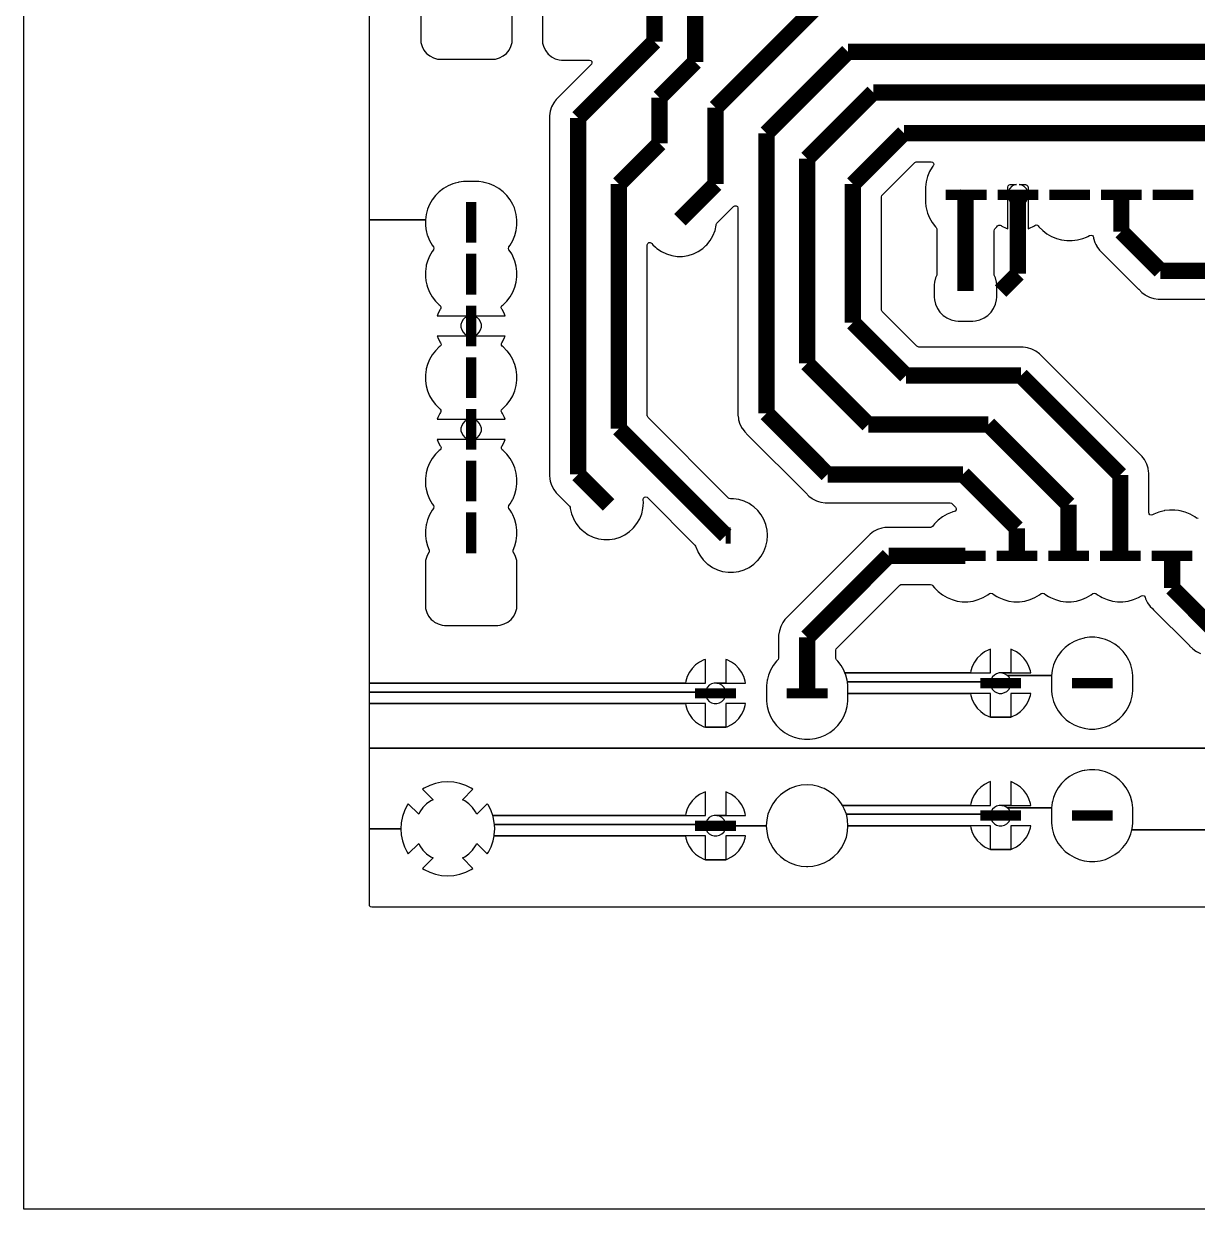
# Model space of a CAD drawing. Extents: x 3.61 to 8.55, y 3.5 to 7.35.
# Drawn here: x 3.613 to 5.882, y 3.501 to 5.793 of the extents above; entities that cross this region are included whole.
import ezdxf

# ---------------------------------------------------------------- set-up
doc = ezdxf.new("R2010")
doc.units = 0
doc.layers.get('0').update_dxf_attribs({"linetype": 'CONTINUOUS'})

msp = doc.modelspace()

# ---------------------------------------------------------------- linework, layer by layer
at = {"color": 0}
msp.add_lwpolyline([(3.61317, 7.35265), (8.54688, 7.35265), (8.54688, 3.50114), (3.61317, 3.50114), (3.61317, 7.35265)], close=True, dxfattribs=at)
at = {"color": 7}
for points in [[(5.93186, 4.39231), (4.28153, 4.39231), (4.28153, 4.47863), (4.89258, 4.47863), (4.89318, 4.47467), (4.89606, 4.46582), (4.90028, 4.45751), (4.90576, 4.44997), (4.91233, 4.44342), (4.91982, 4.43793), (4.92811, 4.43375), (4.9311, 4.43278), (4.9311, 4.43278), (4.97049, 4.43278), (4.97347, 4.43375), (4.98172, 4.43793), (4.98926, 4.44342), (4.99582, 4.44997), (5.00131, 4.45751), (5.00553, 4.46582), (5.0084, 4.47467), (5.009, 4.47863), (4.97049, 4.47863), (4.97049, 4.43278), (4.9311, 4.43278), (4.9311, 4.47863), (4.89258, 4.47863), (4.28153, 4.47863), (4.28153, 4.50092), (4.9311, 4.50092), (4.9311, 4.49571), (4.93246, 4.49072), (4.93506, 4.48622), (4.93869, 4.48258), (4.94319, 4.47999), (4.94819, 4.47863), (4.9534, 4.47863), (4.95839, 4.47999), (4.96289, 4.48258), (4.96653, 4.48622), (4.96913, 4.49072), (4.97049, 4.49571), (4.97049, 4.50092), (4.96913, 4.50592), (4.96653, 4.51042), (4.96289, 4.51406), (4.95839, 4.51665), (4.9534, 4.51801), (4.97049, 4.51801), (5.009, 4.51801), (5.0084, 4.52197), (5.00553, 4.53082), (5.00131, 4.53911), (4.99582, 4.5466), (4.98926, 4.55322), (4.98172, 4.55865), (4.97347, 4.56288), (4.97347, 4.56288), (4.97049, 4.56386), (4.97049, 4.51801), (4.9534, 4.51801), (4.94819, 4.51801), (4.94319, 4.51665), (4.93869, 4.51406), (4.93506, 4.51042), (4.93246, 4.50592), (4.9311, 4.50092), (4.28153, 4.50092), (4.28153, 4.51801), (4.89258, 4.51801), (4.9311, 4.51801), (4.9311, 4.56386), (4.92811, 4.56288), (4.92811, 4.56288), (4.91982, 4.55865), (4.91233, 4.55322), (4.90576, 4.5466), (4.90028, 4.53911), (4.89606, 4.53082), (4.89318, 4.52197), (4.89258, 4.51801), (4.28153, 4.51801), (4.28153, 5.41368), (4.38976, 5.41368), (4.38976, 5.40338), (4.39068, 5.39638), (4.39111, 5.39318), (4.39356, 5.38406), (4.39378, 5.38319), (4.39378, 5.38319), (4.39774, 5.37364), (4.39774, 5.37364), (4.40289, 5.36469), (4.40533, 5.36154), (4.40631, 5.35894), (4.40576, 5.35628), (4.40533, 5.35558), (4.40289, 5.35238), (4.39774, 5.34347), (4.39774, 5.34347), (4.39378, 5.33393), (4.39378, 5.33393), (4.3916, 5.32574), (4.39111, 5.32394), (4.38976, 5.31369), (4.38976, 5.30339), (4.39079, 5.29542), (4.39111, 5.29313), (4.39253, 5.28771), (4.39378, 5.28321), (4.39378, 5.28321), (4.39774, 5.27365), (4.39774, 5.27365), (4.40289, 5.26471), (4.40918, 5.25651), (4.40918, 5.25651), (4.41644, 5.24918), (4.41644, 5.24918), (4.41818, 5.24789), (4.41982, 5.24567), (4.41997, 5.24289), (4.41917, 5.24115), (4.41803, 5.23947), (4.41379, 5.23122), (4.41282, 5.22825), (4.41282, 5.22825), (4.47575, 5.22825), (4.47076, 5.22689), (4.46625, 5.22428), (4.46257, 5.22065), (4.46001, 5.21615), (4.45865, 5.21115), (4.45865, 5.20594), (4.46001, 5.20096), (4.46257, 5.19646), (4.46625, 5.19282), (4.47076, 5.19021), (4.47575, 5.18886), (4.41282, 5.18886), (4.41379, 5.18587), (4.41803, 5.17763), (4.41917, 5.17594), (4.42008, 5.17339), (4.41949, 5.17068), (4.41818, 5.16922), (4.41644, 5.16792), (4.41644, 5.16792), (4.40918, 5.1606), (4.40289, 5.1524), (4.39774, 5.14344), (4.39774, 5.14344), (4.39378, 5.1339), (4.39378, 5.1339), (4.39154, 5.12576), (4.39111, 5.12397), (4.38976, 5.11372), (4.38976, 5.1034), (4.39068, 5.09646), (4.39111, 5.09315), (4.39128, 5.09244), (4.39378, 5.08317), (4.39378, 5.08317), (4.39774, 5.07362), (4.39774, 5.07362), (4.40289, 5.06472), (4.40918, 5.05653), (4.40918, 5.05653), (4.41644, 5.04921), (4.41644, 5.04921), (4.41818, 5.04785), (4.41982, 5.04563), (4.41997, 5.04292), (4.41917, 5.04113), (4.41803, 5.0395), (4.41379, 5.03119), (4.41282, 5.02826), (4.41282, 5.02826), (4.47575, 5.02826), (4.47076, 5.02692), (4.46625, 5.02431), (4.46257, 5.02061), (4.46001, 5.01617), (4.45865, 5.01112), (4.45865, 5.00597), (4.46001, 5.00097), (4.46257, 4.99647), (4.46625, 4.99278), (4.47076, 4.99024), (4.47575, 4.98888), (4.41282, 4.98888), (4.41379, 4.98589), (4.41803, 4.9776), (4.41917, 4.97597), (4.42008, 4.97336), (4.41949, 4.97071), (4.41818, 4.96924), (4.41644, 4.96789), (4.41644, 4.96789), (4.40918, 4.96061), (4.40289, 4.95242), (4.39774, 4.94347), (4.39774, 4.94347), (4.39378, 4.93392), (4.39378, 4.93392), (4.39128, 4.92469), (4.39111, 4.92393), (4.38976, 4.91374), (4.38976, 4.90338), (4.39035, 4.89854), (4.39111, 4.89318), (4.39378, 4.88319), (4.39378, 4.88319), (4.39774, 4.87364), (4.39774, 4.87364), (4.40289, 4.86469), (4.40533, 4.86154), (4.40631, 4.85894), (4.40576, 4.85628), (4.40533, 4.85558), (4.40289, 4.85238), (4.39774, 4.84347), (4.39774, 4.84347), (4.39378, 4.83393), (4.39378, 4.83393), (4.39165, 4.82596), (4.39111, 4.82394), (4.38976, 4.81369), (4.38976, 4.80339), (4.39057, 4.79715), (4.39111, 4.79313), (4.39378, 4.78321), (4.39378, 4.78321), (4.39714, 4.77507), (4.3974, 4.77235), (4.39638, 4.77013), (4.39611, 4.76969), (4.39611, 4.76969), (4.39236, 4.76258), (4.39014, 4.75489), (4.39014, 4.75489), (4.38976, 4.75022), (4.38976, 4.66689), (4.38976, 4.66689), (4.39014, 4.66222), (4.39236, 4.65451), (4.39236, 4.65451), (4.39236, 4.65451), (4.39606, 4.6474), (4.39606, 4.6474), (4.40115, 4.64117), (4.40483, 4.63818), (4.40733, 4.63612), (4.41444, 4.63243), (4.42215, 4.63021), (4.42686, 4.62978), (4.52983, 4.62978), (4.53456, 4.63021), (4.54226, 4.63243), (4.54937, 4.63612), (4.55556, 4.64117), (4.5606, 4.6474), (4.56435, 4.65451), (4.56651, 4.66222), (4.56694, 4.66689), (4.56694, 4.75022), (4.56651, 4.75489), (4.56435, 4.76258), (4.5606, 4.76969), (4.56028, 4.77013), (4.55925, 4.77263), (4.55957, 4.77507), (4.56293, 4.78321), (4.5656, 4.79313), (4.56694, 4.80339), (4.56694, 4.81369), (4.5656, 4.82394), (4.56293, 4.83393), (4.56222, 4.83556), (4.55897, 4.84347), (4.55897, 4.84347), (4.55669, 4.84739), (4.55382, 4.85238), (4.55138, 4.85558), (4.5504, 4.85813), (4.55094, 4.86083), (4.55138, 4.86154), (4.55382, 4.86469), (4.55897, 4.87364), (4.55931, 4.8744), (4.56293, 4.88319), (4.56293, 4.88319), (4.5656, 4.89318), (4.56694, 4.90338), (4.56694, 4.91374), (4.5656, 4.92393), (4.56293, 4.93392), (4.56293, 4.93392), (4.55897, 4.94347), (4.55897, 4.94347), (4.55382, 4.95242), (4.54753, 4.96061), (4.54753, 4.96061), (4.54025, 4.96789), (4.54025, 4.96789), (4.53847, 4.96924), (4.53689, 4.97146), (4.53674, 4.97418), (4.53749, 4.97597), (4.53868, 4.9776), (4.54292, 4.98589), (4.54389, 4.98888), (4.48096, 4.98888), (4.48594, 4.99024), (4.49046, 4.99278), (4.49408, 4.99647), (4.49669, 5.00097), (4.49804, 5.00597), (4.49804, 5.01112), (4.49669, 5.01617), (4.49408, 5.02061), (4.49046, 5.02431), (4.48594, 5.02692), (4.48096, 5.02826), (4.54389, 5.02826), (4.54389, 5.02826), (4.54292, 5.03119), (4.53868, 5.0395), (4.53749, 5.04113), (4.53657, 5.04372), (4.53722, 5.04639), (4.53847, 5.04785), (4.54025, 5.04921), (4.54025, 5.04921), (4.54753, 5.05653), (4.54753, 5.05653), (4.54753, 5.05653), (4.55382, 5.06472), (4.55897, 5.07362), (4.56293, 5.08317), (4.5656, 5.09315), (4.56694, 5.1034), (4.56694, 5.11372), (4.5656, 5.12397), (4.56293, 5.1339), (4.56108, 5.13835), (4.55897, 5.14344), (4.55897, 5.14344), (4.55382, 5.1524), (4.54829, 5.15967), (4.54753, 5.1606), (4.54753, 5.1606), (4.54753, 5.1606), (4.54025, 5.16792), (4.54025, 5.16792), (4.53847, 5.16922), (4.53689, 5.17144), (4.53674, 5.17421), (4.53749, 5.17594), (4.53868, 5.17763), (4.54292, 5.18587), (4.54389, 5.18886), (4.48096, 5.18886), (4.48594, 5.19021), (4.49046, 5.19282), (4.49408, 5.19646), (4.49669, 5.20096), (4.49804, 5.20594), (4.49804, 5.21115), (4.49669, 5.21615), (4.49408, 5.22065), (4.49046, 5.22428), (4.48594, 5.22689), (4.48096, 5.22825), (4.54389, 5.22825), (4.54389, 5.22825), (4.54292, 5.23122), (4.53868, 5.23947), (4.53749, 5.24115), (4.53657, 5.24371), (4.53722, 5.24642), (4.53847, 5.24789), (4.54025, 5.24918), (4.54139, 5.25038), (4.54753, 5.25651), (4.54753, 5.25651), (4.54753, 5.25651), (4.55382, 5.26471), (4.55897, 5.27365), (4.56293, 5.28321), (4.5656, 5.29313), (4.56694, 5.30339), (4.56694, 5.31369), (4.5656, 5.32394), (4.56293, 5.33393), (4.56293, 5.33393), (4.55897, 5.34347), (4.55897, 5.34347), (4.55664, 5.3475), (4.55382, 5.35238), (4.55138, 5.35558), (4.5504, 5.35813), (4.55094, 5.36083), (4.55138, 5.36154), (4.55382, 5.36469), (4.55897, 5.37364), (4.56293, 5.38319), (4.5656, 5.39318), (4.56694, 5.40338), (4.56694, 5.41368), (4.5656, 5.42393), (4.56293, 5.43392), (4.56179, 5.43668), (4.55897, 5.44347), (4.55897, 5.44347), (4.55382, 5.45242), (4.54753, 5.46061), (4.54753, 5.46061), (4.54025, 5.46789), (4.54025, 5.46789), (4.53207, 5.47418), (4.52311, 5.47933), (4.52311, 5.47933), (4.51357, 5.48329), (4.51357, 5.48329), (4.51357, 5.48329), (4.50358, 5.48594), (4.50131, 5.48628), (4.49333, 5.48731), (4.49333, 5.48731), (4.46332, 5.48731), (4.46332, 5.48731), (4.45426, 5.48611), (4.45313, 5.48594), (4.44754, 5.48449), (4.44314, 5.48329), (4.44314, 5.48329), (4.4336, 5.47933), (4.4336, 5.47933), (4.42464, 5.47418), (4.41644, 5.46789), (4.40918, 5.46061), (4.40289, 5.45242), (4.39774, 5.44347), (4.39774, 5.44347), (4.39378, 5.43392), (4.39378, 5.43392), (4.39111, 5.42393), (4.38976, 5.41368), (4.28153, 5.41368), (4.28153, 6.50782)], [(4.38069, 5.84429), (4.38069, 5.76101), (4.38069, 5.76101), (4.38113, 5.75629), (4.38331, 5.74858), (4.38331, 5.74858), (4.38331, 5.74858), (4.38704, 5.74149), (4.38704, 5.74149), (4.39208, 5.73529), (4.39399, 5.73372), (4.39828, 5.73019), (4.40539, 5.72651), (4.41308, 5.72428), (4.41781, 5.7239), (4.52078, 5.7239), (4.5255, 5.72428), (4.53321, 5.72651), (4.54031, 5.73019), (4.5465, 5.73529), (4.55154, 5.74149), (4.55528, 5.74858), (4.55746, 5.75629), (4.55789, 5.76101), (4.55789, 5.84429)], [(4.6161, 5.84272), (4.6161, 5.75944), (4.6161, 5.75944), (4.61654, 5.75472), (4.61876, 5.74701), (4.61876, 5.74701), (4.61876, 5.74701), (4.62244, 5.7399), (4.62244, 5.7399), (4.6275, 5.73372), (4.62929, 5.73226), (4.63374, 5.72863), (4.64085, 5.72493), (4.64854, 5.72271), (4.65321, 5.72233), (4.70708, 5.72233), (4.70969, 5.72151), (4.71153, 5.71946), (4.71192, 5.71674), (4.71078, 5.71425), (4.7105, 5.71397), (4.64914, 5.65256), (4.64296, 5.64643), (4.64296, 5.64643), (4.6409, 5.64356), (4.64057, 5.64312), (4.63921, 5.64128), (4.63786, 5.63943), (4.63396, 5.63167), (4.63396, 5.63167), (4.63124, 5.62343), (4.62989, 5.61486), (4.62989, 5.60596), (4.62989, 5.60596), (4.62989, 4.92606), (4.62989, 4.92606), (4.62989, 4.92589), (4.62989, 4.91721), (4.63026, 4.91499), (4.63058, 4.91276), (4.63058, 4.91276), (4.63124, 4.90864), (4.63396, 4.90039), (4.63396, 4.90039), (4.63786, 4.89264), (4.64296, 4.88564), (4.64296, 4.88564), (4.64296, 4.88564), (4.64914, 4.8795), (4.64931, 4.87935), (4.64931, 4.87935), (4.66835, 4.86025), (4.66965, 4.85786), (4.66976, 4.85715), (4.66986, 4.85585), (4.67225, 4.84549), (4.67225, 4.84549), (4.67589, 4.8361), (4.67611, 4.83556), (4.68143, 4.82639), (4.68468, 4.82232), (4.68804, 4.81808), (4.69276, 4.81369), (4.69586, 4.81087), (4.70464, 4.80485), (4.71419, 4.80024), (4.72433, 4.79715), (4.72433, 4.79715), (4.72433, 4.79715), (4.73486, 4.79551), (4.73486, 4.79551), (4.73486, 4.79551), (4.73486, 4.79551), (4.7455, 4.79551), (4.7455, 4.79551), (4.7455, 4.79551), (4.75597, 4.79715), (4.75597, 4.79715), (4.75597, 4.79715), (4.76611, 4.80024), (4.77572, 4.80485), (4.7845, 4.81087), (4.79053, 4.81646), (4.79226, 4.81808), (4.79226, 4.81808), (4.79226, 4.81808), (4.79889, 4.82639), (4.80419, 4.83556), (4.80811, 4.84549), (4.81044, 4.85585), (4.81087, 4.86154), (4.81125, 4.86643), (4.81125, 4.86643), (4.81076, 4.87304), (4.81131, 4.87576), (4.81326, 4.87771), (4.81597, 4.87825), (4.81853, 4.87733), (4.81907, 4.87685), (4.91108, 4.78483), (4.91233, 4.78267), (4.91233, 4.78267), (4.91238, 4.7825), (4.91238, 4.7825), (4.91238, 4.7825), (4.91629, 4.77257), (4.91629, 4.77257), (4.91737, 4.77067), (4.9216, 4.7634), (4.92692, 4.75667), (4.92822, 4.7551), (4.93549, 4.74832), (4.93599, 4.74789), (4.94476, 4.74186), (4.95432, 4.73725), (4.96451, 4.7341), (4.96451, 4.7341), (4.96451, 4.7341), (4.97499, 4.73253), (4.97499, 4.73253), (4.97499, 4.73253), (4.97499, 4.73253), (4.98562, 4.73253), (4.98562, 4.73253), (4.98562, 4.73253), (4.99615, 4.7341), (4.99615, 4.7341), (4.99615, 4.7341), (5.00629, 4.73725), (5.01585, 4.74186), (5.02463, 4.74789), (5.03222, 4.75489), (5.03244, 4.7551), (5.03244, 4.7551), (5.03244, 4.7551), (5.03907, 4.7634), (5.04438, 4.77257), (5.04824, 4.7825), (5.05062, 4.79286), (5.05138, 4.80344), (5.05126, 4.80485), (5.05062, 4.81401), (5.05062, 4.81401), (5.04824, 4.82438), (5.04438, 4.83425), (5.03907, 4.84347), (5.03244, 4.85178), (5.03244, 4.85178), (5.03244, 4.85178), (5.02463, 4.859), (5.02094, 4.86154), (5.01585, 4.86496), (5.01585, 4.86496), (5.01585, 4.86496), (5.01585, 4.86496), (5.00629, 4.86957), (5.00629, 4.86957), (4.99615, 4.87272), (4.99615, 4.87272), (4.98562, 4.87429), (4.98562, 4.87429), (4.9796, 4.87429), (4.97694, 4.87511), (4.97613, 4.87576), (4.82036, 5.03153), (4.81901, 5.03396), (4.8189, 5.035), (4.8189, 5.36496), (4.81972, 5.36762), (4.82178, 5.36942), (4.82449, 5.36985), (4.82699, 5.36871), (4.82764, 5.36806), (4.82981, 5.36535), (4.82981, 5.36535), (4.83464, 5.36083), (4.83757, 5.35807), (4.84636, 5.35211), (4.8559, 5.3475), (4.86604, 5.34435), (4.86604, 5.34435), (4.86604, 5.34435), (4.87657, 5.34278), (4.87657, 5.34278), (4.87657, 5.34278), (4.87657, 5.34278), (4.88721, 5.34278), (4.88721, 5.34278), (4.88721, 5.34278), (4.89774, 5.34435), (4.89774, 5.34435), (4.89774, 5.34435), (4.90788, 5.3475), (4.91743, 5.35211), (4.92622, 5.35807), (4.93224, 5.36372), (4.93397, 5.36535), (4.93397, 5.36535), (4.93397, 5.36535), (4.94065, 5.37364), (4.9459, 5.38282), (4.94982, 5.39274), (4.95221, 5.40306), (4.95226, 5.4044), (4.95324, 5.40701), (4.95372, 5.4075), (4.98574, 5.43956), (4.98817, 5.44086), (4.99089, 5.44065), (4.99311, 5.43901), (4.99408, 5.43642), (4.99408, 5.43608), (4.99408, 5.04417), (4.99408, 5.04417), (4.99408, 5.044), (4.99408, 5.03532), (4.99431, 5.03396), (4.99496, 5.02979), (4.99496, 5.02979), (4.99544, 5.02675), (4.9981, 5.0185), (4.9981, 5.0185), (5.00043, 5.01389), (5.00185, 5.01112), (5.00206, 5.01074), (5.00717, 5.00375), (5.00717, 5.00375), (5.00717, 5.00375), (5.01329, 4.99761), (5.01346, 4.99744), (5.01346, 4.99744), (5.12517, 4.88574), (5.12517, 4.88574), (5.12528, 4.88564), (5.12528, 4.88564), (5.1314, 4.8795), (5.1314, 4.8795), (5.1314, 4.8795), (5.13743, 4.87511), (5.1384, 4.8744), (5.1435, 4.87181), (5.14615, 4.87044), (5.14615, 4.87044), (5.14979, 4.86925), (5.14979, 4.86925), (5.1544, 4.86778), (5.16297, 4.86643), (5.16297, 4.86643), (5.17188, 4.86643), (5.17188, 4.86643), (5.40429, 4.86643), (5.4069, 4.86561), (5.40771, 4.86496), (5.41471, 4.85801), (5.41601, 4.85558), (5.41581, 4.85286), (5.41417, 4.85064), (5.41249, 4.84983), (5.4094, 4.84901), (5.4081, 4.84864), (5.4081, 4.84864), (5.4081, 4.84864), (5.4081, 4.84864), (5.39854, 4.84467), (5.39854, 4.84467), (5.3896, 4.83951), (5.3814, 4.83322), (5.37414, 4.82596), (5.37039, 4.82113), (5.36817, 4.8195), (5.36654, 4.81917), (5.28108, 4.81917), (5.27826, 4.81874), (5.27251, 4.81782), (5.26426, 4.81515), (5.26426, 4.81515), (5.25651, 4.81119), (5.24951, 4.8061), (5.24951, 4.8061), (5.08589, 4.64253), (5.08496, 4.64117), (5.08496, 4.64117), (5.08078, 4.63547), (5.07688, 4.62776), (5.07688, 4.62776), (5.07417, 4.61947), (5.07281, 4.61089), (5.07281, 4.60206), (5.07281, 4.60206), (5.07281, 4.5664), (5.07206, 4.56381), (5.0714, 4.56299), (5.06863, 4.56022), (5.06233, 4.55203), (5.05718, 4.54308), (5.05718, 4.54308), (5.05322, 4.53353), (5.05322, 4.53353), (5.05111, 4.52561), (5.05057, 4.52354), (5.04921, 4.51335), (5.04921, 4.48329), (5.04992, 4.47792), (5.05057, 4.4731), (5.05322, 4.46311), (5.05322, 4.46311), (5.05718, 4.45356), (5.05718, 4.45356), (5.06233, 4.44461), (5.06863, 4.43642), (5.06863, 4.43642), (5.0759, 4.42914), (5.0759, 4.42914), (5.0759, 4.42914), (5.07781, 4.42768), (5.0841, 4.42285), (5.09304, 4.41769), (5.09304, 4.41769), (5.1026, 4.41374), (5.1026, 4.41374), (5.11257, 4.41108), (5.12278, 4.40972), (5.12278, 4.40972), (5.13308, 4.40972), (5.13308, 4.40972), (5.14333, 4.41108), (5.15332, 4.41374), (5.16271, 4.41758), (5.16287, 4.41769), (5.16287, 4.41769), (5.16287, 4.41769), (5.17182, 4.42285), (5.18001, 4.42914), (5.18001, 4.42914), (5.18001, 4.42914), (5.18728, 4.43642), (5.18728, 4.43642), (5.18728, 4.43642), (5.19358, 4.44461), (5.19874, 4.45356), (5.20269, 4.46311), (5.20535, 4.4731), (5.20671, 4.48329), (5.20671, 4.49832), (5.44374, 4.49832), (5.44439, 4.49431), (5.44726, 4.48551), (5.45144, 4.47721), (5.45692, 4.46967), (5.46349, 4.46311), (5.47103, 4.45763), (5.47928, 4.45344), (5.48226, 4.45247), (5.48226, 4.45247), (5.52165, 4.45247), (5.52463, 4.45344), (5.53293, 4.45763), (5.54042, 4.46311), (5.54699, 4.46967), (5.55246, 4.47721), (5.55669, 4.48551), (5.55957, 4.49431), (5.56022, 4.49832), (5.52165, 4.49832), (5.52165, 4.45247), (5.48226, 4.45247), (5.48226, 4.49832), (5.44374, 4.49832), (5.20671, 4.49832), (5.20671, 4.51335), (5.20578, 4.52061), (5.48226, 4.52061), (5.48226, 4.5154), (5.48361, 4.51042), (5.48622, 4.50592), (5.48986, 4.50222), (5.49436, 4.49968), (5.4994, 4.49832), (5.50456, 4.49832), (5.50956, 4.49968), (5.51406, 4.50222), (5.51774, 4.50592), (5.52029, 4.51042), (5.52165, 4.5154), (5.52165, 4.52061), (5.52029, 4.52561), (5.51774, 4.53011), (5.51481, 4.53299), (5.60037, 4.53299), (5.60037, 4.50299), (5.60129, 4.49588), (5.60172, 4.49278), (5.60439, 4.48281), (5.60439, 4.48281), (5.60835, 4.47325), (5.60835, 4.47325), (5.6135, 4.46431), (5.61979, 4.45611), (5.61979, 4.45611), (5.62711, 4.44883), (5.62711, 4.44883), (5.62711, 4.44883), (5.62901, 4.44738), (5.63525, 4.44254), (5.64421, 4.43739), (5.64421, 4.43739), (5.65375, 4.43343), (5.65375, 4.43343), (5.66374, 4.43078), (5.67399, 4.42942), (5.67399, 4.42942), (5.68431, 4.42942), (5.68431, 4.42942), (5.69456, 4.43078), (5.70449, 4.43343), (5.71181, 4.43642), (5.71403, 4.43739), (5.71403, 4.43739), (5.71403, 4.43739), (5.72299, 4.44254), (5.73118, 4.44883), (5.73118, 4.44883), (5.73118, 4.44883), (5.7385, 4.45611), (5.7385, 4.45611), (5.7385, 4.45611), (5.74474, 4.46431), (5.74994, 4.47325), (5.75385, 4.48281), (5.75657, 4.49278), (5.75786, 4.50299), (5.75786, 4.53299), (5.75657, 4.54324), (5.75385, 4.55322), (5.75157, 4.55881), (5.74994, 4.56278), (5.74994, 4.56278), (5.74474, 4.57167), (5.7391, 4.5791), (5.7385, 4.57986), (5.7385, 4.57986), (5.7385, 4.57986), (5.73118, 4.58718), (5.73118, 4.58718), (5.72299, 4.59347), (5.71403, 4.59864), (5.71403, 4.59864), (5.70454, 4.6026), (5.70449, 4.6026), (5.70449, 4.6026), (5.69456, 4.60525), (5.69228, 4.60553), (5.68431, 4.60661), (5.68431, 4.60661), (5.67399, 4.60661), (5.67399, 4.60661), (5.66488, 4.60542), (5.66374, 4.60525), (5.65375, 4.6026), (5.65375, 4.6026), (5.64421, 4.59864), (5.64421, 4.59864), (5.63525, 4.59347), (5.62711, 4.58718), (5.61979, 4.57986), (5.6135, 4.57167), (5.60835, 4.56278), (5.60835, 4.56278), (5.60439, 4.55322), (5.60439, 4.55322), (5.60172, 4.54324), (5.60161, 4.54221), (5.60037, 4.53299), (5.51481, 4.53299), (5.51406, 4.53375), (5.50956, 4.53635), (5.50456, 4.53771), (5.52165, 4.53771), (5.56022, 4.53771), (5.55957, 4.54167), (5.55669, 4.55051), (5.55246, 4.55881), (5.54699, 4.56629), (5.54042, 4.57292), (5.53293, 4.57835), (5.52463, 4.58257), (5.52463, 4.58257), (5.52165, 4.58356), (5.52165, 4.53771), (5.50456, 4.53771), (5.4994, 4.53771), (5.49436, 4.53635), (5.48986, 4.53375), (5.48622, 4.53011), (5.48361, 4.52561), (5.48226, 4.52061), (5.20578, 4.52061), (5.20535, 4.52354), (5.20269, 4.53353), (5.20096, 4.53771), (5.44374, 4.53771), (5.48226, 4.53771), (5.48226, 4.58356), (5.47928, 4.58257), (5.47928, 4.58257), (5.47103, 4.57835), (5.46349, 4.57292), (5.45692, 4.56629), (5.45144, 4.55881), (5.44726, 4.55051), (5.44439, 4.54167), (5.44374, 4.53771), (5.20096, 4.53771), (5.20036, 4.53911), (5.19874, 4.54308), (5.19874, 4.54308), (5.19358, 4.55203), (5.18728, 4.56022), (5.18728, 4.56022), (5.18451, 4.56299), (5.18321, 4.56538), (5.18311, 4.5664), (5.18311, 4.58171), (5.18386, 4.58436), (5.18451, 4.58518), (5.30686, 4.70751), (5.30925, 4.70882), (5.31028, 4.70893), (5.36654, 4.70893), (5.36919, 4.70817), (5.37039, 4.70703), (5.37414, 4.70221), (5.37414, 4.70221), (5.3814, 4.69488), (5.3814, 4.69488), (5.3896, 4.68858), (5.39854, 4.68343), (5.39854, 4.68343), (5.4081, 4.67947), (5.4081, 4.67947), (5.41808, 4.67681), (5.42785, 4.67551), (5.42828, 4.67546), (5.42828, 4.67546), (5.42828, 4.67546), (5.43864, 4.67546), (5.43864, 4.67546), (5.44883, 4.67681), (5.45882, 4.67947), (5.46837, 4.68343), (5.47732, 4.68858), (5.48047, 4.69103), (5.48307, 4.692), (5.48574, 4.69146), (5.48643, 4.69103), (5.48958, 4.68858), (5.49479, 4.6856), (5.49854, 4.68343), (5.49854, 4.68343), (5.50808, 4.67947), (5.50808, 4.67947), (5.51807, 4.67681), (5.52783, 4.67551), (5.52832, 4.67546), (5.52832, 4.67546), (5.52832, 4.67546), (5.53863, 4.67546), (5.53863, 4.67546), (5.54889, 4.67681), (5.55886, 4.67947), (5.56836, 4.68343), (5.57731, 4.68858), (5.58051, 4.69103), (5.58306, 4.692), (5.58578, 4.69146), (5.58643, 4.69103), (5.58963, 4.68858), (5.59478, 4.6856), (5.59858, 4.68343), (5.59858, 4.68343), (5.60807, 4.67947), (5.60807, 4.67947), (5.61806, 4.67681), (5.62782, 4.67551), (5.62831, 4.67546), (5.62831, 4.67546), (5.62831, 4.67546), (5.63861, 4.67546), (5.63861, 4.67546), (5.64887, 4.67681), (5.65886, 4.67947), (5.66835, 4.68343), (5.67731, 4.68858), (5.6805, 4.69103), (5.68306, 4.692), (5.68576, 4.69146), (5.68642, 4.69103), (5.68961, 4.68858), (5.69482, 4.6856), (5.69857, 4.68343), (5.69857, 4.68343), (5.70811, 4.67947), (5.70811, 4.67947), (5.71804, 4.67681), (5.72786, 4.67551), (5.72831, 4.67546), (5.72831, 4.67546), (5.72831, 4.67546), (5.73861, 4.67546), (5.73861, 4.67546), (5.74886, 4.67681), (5.75885, 4.67947), (5.76839, 4.68343), (5.77431, 4.68685), (5.77696, 4.6875), (5.77957, 4.68658), (5.78125, 4.68446), (5.78136, 4.68414), (5.78239, 4.6811), (5.78239, 4.6811), (5.78629, 4.67333), (5.79139, 4.66635), (5.79139, 4.66635), (5.79139, 4.66635), (5.79551, 4.66222), (5.79775, 4.66), (5.79775, 4.66), (5.86729, 4.5905), (5.86729, 4.5905), (5.8674, 4.59033), (5.8674, 4.59033), (5.87354, 4.58421), (5.8795, 4.57986), (5.88004, 4.57949), (5.88053, 4.5791), (5.88829, 4.57519)], [(5.88385, 4.8361), (5.88118, 4.83664), (5.88049, 4.83708), (5.87733, 4.83951), (5.86838, 4.84467), (5.86838, 4.84467), (5.85883, 4.84864), (5.85883, 4.84864), (5.85883, 4.84864), (5.84885, 4.85135), (5.84592, 4.85172), (5.83865, 4.85265), (5.83865, 4.85265), (5.82829, 4.85265), (5.82829, 4.85265), (5.81917, 4.85146), (5.81808, 4.85135), (5.81332, 4.85004), (5.80811, 4.84864), (5.80811, 4.84864), (5.79856, 4.84467), (5.79856, 4.84467), (5.79596, 4.84315), (5.79324, 4.84256), (5.79064, 4.84343), (5.78896, 4.8456), (5.78857, 4.84739), (5.78857, 4.91581), (5.78857, 4.91581), (5.78857, 4.92469), (5.78819, 4.9274), (5.78722, 4.93326), (5.78456, 4.94151), (5.78456, 4.94151), (5.7806, 4.94928), (5.77989, 4.95031), (5.77746, 4.95361), (5.77686, 4.95443), (5.7755, 4.95628), (5.7755, 4.95628), (5.7755, 4.95628), (5.76937, 4.9624), (5.76937, 4.9624), (5.76926, 4.96257), (5.76926, 4.96257), (5.58356, 5.14822), (5.58356, 5.14822), (5.58296, 5.14882), (5.57726, 5.15451), (5.57726, 5.15457), (5.57726, 5.15457), (5.57026, 5.15967), (5.57026, 5.15967), (5.57026, 5.15967), (5.56776, 5.16092), (5.5625, 5.16357), (5.5625, 5.16357), (5.55425, 5.16629), (5.54997, 5.16694), (5.54568, 5.16764), (5.537, 5.16764), (5.53678, 5.16764), (5.53678, 5.16764), (5.34375, 5.16764), (5.34115, 5.1684), (5.34033, 5.16906), (5.27311, 5.23628), (5.27175, 5.23867), (5.27165, 5.23969), (5.27165, 5.45774), (5.27246, 5.46035), (5.27311, 5.46115), (5.33637, 5.52442), (5.33876, 5.52572), (5.33985, 5.52582), (5.36778, 5.52582), (5.37044, 5.52507), (5.37224, 5.523), (5.37261, 5.52029), (5.37164, 5.51801), (5.37093, 5.51708), (5.36979, 5.51557), (5.36464, 5.50667), (5.36464, 5.50667), (5.36068, 5.49713), (5.36068, 5.49713), (5.35801, 5.48714), (5.35801, 5.48699), (5.35667, 5.47689), (5.35667, 5.44689), (5.35764, 5.43956), (5.35801, 5.43668), (5.35872, 5.43392), (5.36068, 5.42671), (5.36068, 5.42671), (5.36464, 5.41715), (5.36464, 5.41715), (5.36979, 5.40821), (5.37608, 5.40001), (5.37608, 5.40001), (5.3775, 5.3986), (5.37879, 5.39621), (5.3789, 5.39518), (5.3789, 5.30875), (5.37847, 5.30675), (5.37603, 5.30138), (5.37603, 5.30138), (5.37392, 5.29286), (5.37392, 5.29286), (5.37349, 5.28771), (5.37349, 5.264), (5.37392, 5.25885), (5.37392, 5.25885), (5.37603, 5.25038), (5.37603, 5.25038), (5.37967, 5.24235), (5.37967, 5.24235), (5.38465, 5.23514), (5.3909, 5.22894), (5.39388, 5.22689), (5.39811, 5.22396), (5.40608, 5.22032), (5.40608, 5.22032), (5.41461, 5.21821), (5.41461, 5.21821), (5.41461, 5.21821), (5.41976, 5.21778), (5.41976, 5.21778), (5.44835, 5.21778), (5.44835, 5.21778), (5.4535, 5.21821), (5.46203, 5.22032), (5.47, 5.22396), (5.47721, 5.22894), (5.48346, 5.23514), (5.48844, 5.24235), (5.49208, 5.25038), (5.49419, 5.25885), (5.49463, 5.264), (5.49463, 5.28771), (5.49419, 5.29286), (5.49208, 5.30138), (5.48964, 5.30675), (5.48921, 5.30875), (5.48921, 5.39242), (5.48996, 5.39507), (5.49061, 5.39583), (5.49479, 5.40001), (5.4961, 5.40175), (5.49832, 5.40338), (5.50108, 5.40354), (5.50288, 5.40272), (5.5045, 5.40153), (5.51275, 5.39735), (5.51574, 5.39638), (5.51574, 5.39638), (5.51574, 5.45931), (5.51708, 5.45432), (5.51969, 5.44982), (5.52333, 5.44613), (5.52783, 5.44358), (5.53282, 5.44222), (5.53803, 5.44222), (5.54303, 5.44358), (5.54753, 5.44613), (5.55117, 5.44982), (5.55376, 5.45432), (5.55512, 5.45931), (5.55512, 5.39638), (5.55811, 5.39735), (5.5664, 5.40153), (5.56803, 5.40272), (5.57058, 5.40365), (5.57329, 5.40306), (5.57476, 5.40175), (5.57607, 5.40001), (5.57607, 5.40001), (5.58339, 5.39268), (5.58339, 5.39268), (5.59158, 5.38644), (5.60053, 5.38129), (5.60053, 5.38129), (5.60861, 5.37793), (5.61008, 5.37733), (5.62001, 5.37462), (5.63026, 5.37332), (5.63026, 5.37332), (5.64057, 5.37332), (5.64063, 5.37332), (5.65082, 5.37462), (5.66081, 5.37733), (5.66775, 5.38021), (5.67036, 5.38129), (5.67036, 5.38129), (5.67036, 5.38129), (5.67404, 5.3834), (5.67676, 5.38406), (5.67936, 5.38319), (5.68104, 5.38103), (5.68132, 5.37993), (5.68143, 5.37935), (5.68143, 5.37935), (5.68164, 5.37793), (5.68435, 5.36968), (5.68435, 5.36968), (5.68625, 5.36594), (5.68793, 5.36257), (5.68826, 5.36193), (5.69336, 5.35493), (5.69336, 5.35493), (5.69336, 5.35493), (5.69661, 5.35172), (5.69971, 5.34864), (5.69971, 5.34864), (5.76882, 5.27946), (5.76882, 5.27946), (5.76899, 5.27929), (5.76899, 5.27929), (5.77512, 5.27317), (5.78136, 5.26861), (5.78212, 5.26807), (5.78728, 5.26546), (5.78988, 5.26417), (5.78988, 5.26417), (5.79161, 5.26357), (5.79812, 5.26144), (5.80669, 5.2601), (5.80669, 5.2601), (5.81554, 5.2601), (5.8156, 5.2601), (7.55192, 5.2601)], [(7.93881, 4.23454), (5.75592, 4.23454), (5.75657, 4.23687), (5.75786, 4.24707), (5.75786, 4.27713), (5.75657, 4.28733), (5.75385, 4.29731), (5.75379, 4.29753), (5.74994, 4.30686), (5.74994, 4.30686), (5.74474, 4.31581), (5.7385, 4.324), (5.7385, 4.324), (5.73118, 4.33128), (5.73118, 4.33128), (5.72299, 4.33757), (5.71403, 4.34272), (5.71403, 4.34272), (5.70454, 4.34668), (5.70449, 4.34668), (5.70449, 4.34668), (5.69456, 4.34933), (5.69228, 4.34967), (5.68431, 4.35069), (5.68431, 4.35069), (5.67399, 4.35069), (5.67399, 4.35069), (5.66488, 4.3495), (5.66374, 4.34933), (5.65983, 4.34831), (5.65375, 4.34668), (5.65375, 4.34668), (5.64421, 4.34272), (5.64421, 4.34272), (5.63525, 4.33757), (5.62711, 4.33128), (5.61979, 4.324), (5.6135, 4.31581), (5.60835, 4.30686), (5.60835, 4.30686), (5.60439, 4.29731), (5.60439, 4.29731), (5.60226, 4.28933), (5.60172, 4.28733), (5.60037, 4.27713), (5.51481, 4.27713), (5.51406, 4.27783), (5.50956, 4.28043), (5.50456, 4.28179), (5.52165, 4.28179), (5.56022, 4.28179), (5.55957, 4.28575), (5.55669, 4.2946), (5.55246, 4.3029), (5.54699, 4.31039), (5.54042, 4.317), (5.53293, 4.32243), (5.52463, 4.32667), (5.52463, 4.32667), (5.52165, 4.32764), (5.52165, 4.28179), (5.50456, 4.28179), (5.4994, 4.28179), (5.49436, 4.28043), (5.48986, 4.27783), (5.48622, 4.27419), (5.48361, 4.26969), (5.48226, 4.26471), (5.20372, 4.26471), (5.19976, 4.27522), (5.19971, 4.27528), (5.19618, 4.28179), (5.44374, 4.28179), (5.48226, 4.28179), (5.48226, 4.32764), (5.47928, 4.32667), (5.47928, 4.32667), (5.47103, 4.32243), (5.46349, 4.317), (5.45692, 4.31039), (5.45144, 4.3029), (5.44726, 4.2946), (5.44439, 4.28575), (5.44374, 4.28179), (5.19618, 4.28179), (5.19439, 4.2851), (5.19439, 4.2851), (5.18761, 4.29411), (5.18761, 4.29411), (5.17964, 4.30208), (5.17964, 4.30208), (5.17063, 4.30886), (5.17063, 4.30886), (5.16075, 4.31424), (5.16075, 4.31424), (5.15653, 4.31581), (5.15018, 4.31819), (5.15018, 4.31819), (5.15018, 4.31819), (5.13921, 4.32058), (5.12793, 4.32135), (5.12793, 4.32135), (5.11669, 4.32058), (5.10568, 4.31819), (5.09517, 4.31424), (5.08529, 4.30886), (5.08529, 4.30886), (5.07622, 4.30208), (5.07622, 4.30208), (5.06831, 4.29411), (5.06831, 4.29411), (5.06153, 4.2851), (5.06153, 4.2851), (5.05615, 4.27522), (5.05219, 4.26465), (5.04981, 4.25364), (5.04899, 4.2424), (4.97049, 4.2424), (4.97049, 4.24501), (4.96913, 4.25), (4.96653, 4.2545), (4.96289, 4.25814), (4.95839, 4.26074), (4.9534, 4.2621), (4.97049, 4.2621), (5.009, 4.2621), (5.0084, 4.26606), (5.00553, 4.2749), (5.00131, 4.28321), (4.99582, 4.29075), (4.98926, 4.29731), (4.98172, 4.30274), (4.97347, 4.30697), (4.97347, 4.30697), (4.97049, 4.30794), (4.97049, 4.2621), (4.9534, 4.2621), (4.94819, 4.2621), (4.94319, 4.26074), (4.93869, 4.25814), (4.93506, 4.2545), (4.93246, 4.25), (4.9311, 4.24501), (4.52328, 4.24501), (4.52306, 4.24837), (4.52306, 4.24837), (4.52072, 4.25999), (4.52072, 4.25999), (4.52001, 4.2621), (4.89258, 4.2621), (4.9311, 4.2621), (4.9311, 4.30794), (4.92811, 4.30697), (4.92811, 4.30697), (4.91982, 4.30274), (4.91233, 4.29731), (4.90576, 4.29075), (4.90028, 4.28321), (4.89606, 4.2749), (4.89318, 4.26606), (4.89258, 4.2621), (4.52001, 4.2621), (4.51693, 4.27121), (4.51693, 4.27121), (4.51167, 4.2819), (4.5095, 4.2851), (4.48931, 4.26492), (4.48693, 4.26953), (4.48112, 4.27756), (4.47412, 4.28456), (4.4661, 4.29036), (4.46149, 4.29275), (4.48167, 4.31293), (4.47846, 4.31511), (4.46778, 4.32032), (4.46778, 4.32032), (4.45654, 4.32417), (4.45654, 4.32417), (4.44493, 4.32644), (4.44493, 4.32644), (4.43306, 4.32726), (4.42122, 4.32644), (4.42122, 4.32644), (4.40956, 4.32417), (4.40956, 4.32417), (4.39833, 4.32032), (4.39833, 4.32032), (4.38769, 4.31511), (4.3845, 4.31293), (4.3845, 4.31293), (4.40468, 4.29275), (4.40007, 4.29036), (4.39204, 4.28456), (4.38504, 4.27756), (4.37918, 4.26953), (4.37685, 4.26492), (4.35667, 4.2851), (4.35667, 4.2851), (4.35449, 4.2819), (4.34924, 4.27121), (4.34924, 4.27121), (4.34543, 4.25999), (4.34543, 4.25999), (4.3431, 4.24837), (4.3431, 4.24837), (4.34233, 4.23649), (4.28153, 4.23649), (4.28153, 4.39231), (5.93186, 4.39231)], [(8.17421, 4.08496), (4.2864, 4.08496), (4.28375, 4.08572), (4.28196, 4.08778), (4.28153, 4.08985), (4.28153, 4.23649), (4.34233, 4.23649), (4.3431, 4.22467), (4.3431, 4.22467), (4.34543, 4.213), (4.34543, 4.213), (4.34924, 4.20176), (4.34924, 4.20176), (4.35449, 4.19114), (4.35667, 4.18793), (4.35667, 4.18793), (4.37685, 4.20811), (4.37918, 4.2035), (4.38504, 4.19547), (4.39204, 4.18847), (4.40007, 4.18261), (4.40468, 4.18028), (4.3845, 4.16004), (4.38769, 4.15793), (4.39833, 4.15267), (4.39833, 4.15267), (4.40956, 4.14887), (4.40956, 4.14887), (4.42122, 4.14654), (4.42122, 4.14654), (4.43306, 4.14578), (4.44493, 4.14654), (4.44493, 4.14654), (4.45654, 4.14887), (4.45654, 4.14887), (4.46778, 4.15267), (4.46778, 4.15267), (4.47846, 4.15793), (4.48167, 4.16004), (4.46149, 4.18028), (4.4661, 4.18261), (4.47412, 4.18847), (4.48112, 4.19547), (4.48693, 4.2035), (4.48931, 4.20811), (4.5095, 4.18793), (4.51167, 4.19114), (4.51693, 4.20176), (4.51693, 4.20176), (4.52072, 4.213), (4.52072, 4.213), (4.52268, 4.22271), (4.89258, 4.22271), (4.89318, 4.21875), (4.89606, 4.2099), (4.90028, 4.20161), (4.90576, 4.19412), (4.91233, 4.1875), (4.91982, 4.18207), (4.92811, 4.17785), (4.9311, 4.17686), (4.9311, 4.17686), (4.97049, 4.17686), (4.97347, 4.17785), (4.98172, 4.18207), (4.98926, 4.1875), (4.99582, 4.19412), (5.00131, 4.20161), (5.00553, 4.2099), (5.0084, 4.21875), (5.009, 4.22271), (4.97049, 4.22271), (4.97049, 4.17686), (4.9311, 4.17686), (4.9311, 4.22271), (4.89258, 4.22271), (4.52268, 4.22271), (4.52306, 4.22467), (4.52306, 4.22467), (4.52382, 4.23649), (4.52328, 4.24501), (4.9311, 4.24501), (4.9311, 4.23981), (4.93246, 4.23481), (4.93506, 4.23031), (4.93869, 4.22667), (4.94319, 4.22407), (4.94819, 4.22271), (4.9534, 4.22271), (4.95839, 4.22407), (4.96289, 4.22667), (4.96653, 4.23031), (4.96913, 4.23481), (4.97049, 4.23981), (4.97049, 4.2424), (5.04899, 4.2424), (5.04899, 4.2424), (5.04981, 4.23118), (5.05219, 4.22017), (5.05219, 4.22017), (5.05219, 4.22017), (5.05583, 4.21035), (5.05615, 4.20964), (5.06153, 4.19971), (5.06153, 4.19971), (5.06831, 4.19069), (5.06831, 4.19069), (5.07622, 4.18272), (5.07622, 4.18272), (5.08529, 4.176), (5.08529, 4.176), (5.09517, 4.17057), (5.09517, 4.17057), (5.09517, 4.17057), (5.09517, 4.17057), (5.10568, 4.16667), (5.10568, 4.16667), (5.10568, 4.16667), (5.11669, 4.16422), (5.11669, 4.16422), (5.11669, 4.16422), (5.12668, 4.16351), (5.12793, 4.16347), (5.12793, 4.16347), (5.12793, 4.16347), (5.12907, 4.16351), (5.13921, 4.16422), (5.15018, 4.16667), (5.16075, 4.17057), (5.17063, 4.176), (5.17964, 4.18272), (5.18761, 4.19069), (5.19439, 4.19971), (5.19976, 4.20964), (5.20372, 4.22017), (5.20611, 4.23118), (5.20692, 4.2424), (5.44374, 4.2424), (5.44439, 4.23844), (5.44726, 4.2296), (5.45144, 4.22131), (5.45692, 4.21376), (5.46349, 4.20719), (5.47103, 4.20171), (5.47928, 4.19754), (5.48226, 4.19656), (5.48226, 4.19656), (5.52165, 4.19656), (5.52463, 4.19754), (5.53293, 4.20171), (5.54042, 4.20719), (5.54699, 4.21376), (5.55246, 4.22131), (5.55669, 4.2296), (5.55957, 4.23844), (5.56022, 4.2424), (5.52165, 4.2424), (5.52165, 4.19656), (5.48226, 4.19656), (5.48226, 4.2424), (5.44374, 4.2424), (5.20692, 4.2424), (5.20611, 4.25364), (5.20503, 4.25857), (5.20372, 4.26465), (5.20372, 4.26465), (5.20372, 4.26465), (5.20372, 4.26471), (5.48226, 4.26471), (5.48226, 4.2595), (5.48361, 4.2545), (5.48622, 4.25), (5.48986, 4.24636), (5.49436, 4.24376), (5.4994, 4.2424), (5.50456, 4.2424), (5.50956, 4.24376), (5.51406, 4.24636), (5.51774, 4.25), (5.52029, 4.2545), (5.52165, 4.2595), (5.52165, 4.26471), (5.52029, 4.26969), (5.51774, 4.27419), (5.51481, 4.27713), (5.60037, 4.27713), (5.60037, 4.24707), (5.60081, 4.24376), (5.60172, 4.23687), (5.60368, 4.2296), (5.60439, 4.22689), (5.60439, 4.22689), (5.60835, 4.21733), (5.60835, 4.21733), (5.6135, 4.20839), (5.61979, 4.20019), (5.61979, 4.20019), (5.62711, 4.19293), (5.62711, 4.19293), (5.63525, 4.18664), (5.64421, 4.18147), (5.64421, 4.18147), (5.65375, 4.17751), (5.65375, 4.17751), (5.66374, 4.17486), (5.67399, 4.1735), (5.67399, 4.1735), (5.68431, 4.1735), (5.68431, 4.1735), (5.69456, 4.17486), (5.70449, 4.17751), (5.71403, 4.18147), (5.72299, 4.18664), (5.73118, 4.19293), (5.73118, 4.19293), (5.73118, 4.19293), (5.7385, 4.20019), (5.7385, 4.20019), (5.7385, 4.20019), (5.74474, 4.20839), (5.74994, 4.21733), (5.75385, 4.22689), (5.75592, 4.23454), (7.93881, 4.23454)]]:
    msp.add_lwpolyline(points, dxfattribs=at)
for points, const_width in [([(4.83268, 5.96881), (4.83268, 5.75814)], 0.0315), ([(4.9114, 5.90582), (4.9114, 5.71881)], 0.0315), ([(5.14763, 5.82704), (4.95079, 5.63021)], 0.0315), ([(4.83268, 5.75814), (4.68506, 5.61051)], 0.0315), ([(5.20671, 5.73844), (5.04921, 5.581)], 0.0315), ([(7.68701, 5.73844), (5.20671, 5.73844)], 0.0315), ([(4.9114, 5.71881), (4.8425, 5.6499)], 0.0315), ([(4.8425, 5.6499), (4.8425, 5.56131)], 0.0315), ([(5.12793, 5.53179), (5.25592, 5.65972)], 0.0315), ([(5.25592, 5.65972), (7.75592, 5.65972)], 0.0315), ([(4.95079, 5.63021), (4.95079, 5.48258)], 0.0315), ([(4.68506, 5.61051), (4.68506, 4.92156)], 0.0315), ([(5.04921, 5.581), (5.04921, 5.03965)], 0.0315), ([(5.31494, 5.581), (5.21653, 5.48258)], 0.0315), ([(7.77561, 5.581), (5.31494, 5.581)], 0.0315), ([(4.8425, 5.56131), (4.76378, 5.48258)], 0.0315), ([(5.12793, 5.13612), (5.12793, 5.53179)], 0.0315), ([(5.43544, 5.47174), (5.43544, 5.45204)], 0.07874), ([(5.53543, 5.47174), (5.53543, 5.45204)], 0.07874), ([(5.63542, 5.47174), (5.63542, 5.45204)], 0.07874), ([(5.7354, 5.47174), (5.7354, 5.45204)], 0.07874), ([(5.83544, 5.47174), (5.83544, 5.45204)], 0.07874), ([(4.76378, 5.48258), (4.76378, 5.01014)], 0.0315), ([(4.95079, 5.48258), (4.88189, 5.41368)], 0.0315), ([(5.21653, 5.48258), (5.21653, 5.21485)], 0.0315), ([(5.43544, 5.46192), (5.43408, 5.4605)], 0.0315), ([(5.53543, 5.30935), (5.53543, 5.46192)], 0.0315), ([(5.7354, 5.46192), (5.7354, 5.39085)], 0.0315), ([(5.43408, 5.4605), (5.43408, 5.27588)], 0.0315), ([(4.46847, 5.40853), (4.48817, 5.40853)], 0.07874), ([(5.7354, 5.39085), (5.81104, 5.31521)], 0.0315), ([(4.46847, 5.30854), (4.48817, 5.30854)], 0.07874), ([(5.50196, 5.27588), (5.53543, 5.30935)], 0.0315), ([(5.81104, 5.31521), (7.57676, 5.31521)], 0.0315), ([(4.46847, 5.20856), (4.48817, 5.20856)], 0.07874), ([(5.21653, 5.21485), (5.3189, 5.11247)], 0.0315), ([(4.46847, 5.10856), (4.48817, 5.10856)], 0.07874), ([(5.24604, 5.01801), (5.12793, 5.13612)], 0.0315), ([(5.3189, 5.11247), (5.54135, 5.11247)], 0.0315), ([(5.54135, 5.11247), (5.73346, 4.92036)], 0.0315), ([(4.46847, 5.00857), (4.48817, 5.00857)], 0.07874), ([(5.04921, 5.03965), (5.16732, 4.92156)], 0.0315), ([(4.76378, 5.01014), (4.97049, 4.80344)], 0.0315), ([(5.47835, 5.01801), (5.24604, 5.01801)], 0.0315), ([(5.63346, 4.8629), (5.47835, 5.01801)], 0.0315), ([(4.46847, 4.90853), (4.48817, 4.90853)], 0.07874), ([(4.68506, 4.92156), (4.74018, 4.86643)], 0.0315), ([(5.16732, 4.92156), (5.42914, 4.92156)], 0.0315), ([(5.42914, 4.92156), (5.53347, 4.81722)], 0.0315), ([(5.73346, 4.92036), (5.73346, 4.76406)], 0.0315), ([(4.74018, 4.86643), (4.74408, 4.86247)], 0.0315), ([(5.63346, 4.76406), (5.63346, 4.8629)], 0.0315), ([(4.46847, 4.80854), (4.48817, 4.80854)], 0.07874), ([(4.97049, 4.80344), (4.98031, 4.80344)], 0.0315), ([(5.43349, 4.77393), (5.43349, 4.75424)], 0.07874), ([(5.53347, 4.77393), (5.53347, 4.75424)], 0.07874), ([(5.53347, 4.81722), (5.53347, 4.76406)], 0.0315), ([(5.63346, 4.77393), (5.63346, 4.75424)], 0.07874), ([(5.73346, 4.77393), (5.73346, 4.75424)], 0.07874), ([(5.83344, 4.77393), (5.83344, 4.75424)], 0.07874), ([(5.12793, 4.60656), (5.28543, 4.76406)], 0.0315), ([(5.28543, 4.76406), (5.43349, 4.76406)], 0.0315), ([(5.83344, 4.76406), (5.83344, 4.70226)], 0.0315), ([(5.83344, 4.70226), (5.90944, 4.62625)], 0.0315), ([(5.12793, 4.49832), (5.12793, 4.60656)], 0.0315), ([(5.50196, 4.52783), (5.50196, 4.50814)], 0.07874), ([(5.67914, 4.52783), (5.67914, 4.50814)], 0.07874), ([(4.95079, 4.50814), (4.95079, 4.48844)], 0.07874), ([(5.12793, 4.50814), (5.12793, 4.48844)], 0.07874), ([(5.50196, 4.27192), (5.50196, 4.25222)], 0.07874), ([(5.67914, 4.27192), (5.67914, 4.25222)], 0.07874), ([(4.95079, 4.25222), (4.95079, 4.23258)], 0.07874)]:
    msp.add_lwpolyline(points, dxfattribs=dict(at, const_width=const_width))
for points in [[(5.52783, 5.48025), (5.52333, 5.47765), (5.51969, 5.47396), (5.51708, 5.46951), (5.51574, 5.46446), (5.51574, 5.47672), (5.5165, 5.47933), (5.51861, 5.48112), (5.52061, 5.48156), (5.53282, 5.48156), (5.52783, 5.48025)], [(5.5529, 5.48079), (5.55469, 5.47874), (5.55512, 5.47672), (5.55512, 5.46446), (5.55376, 5.46951), (5.55117, 5.47396), (5.54753, 5.47765), (5.54303, 5.48025), (5.53803, 5.48156), (5.55024, 5.48156), (5.5529, 5.48079)]]:
    msp.add_lwpolyline(points, close=True, dxfattribs=at)

doc.saveas('drawing.dxf')
